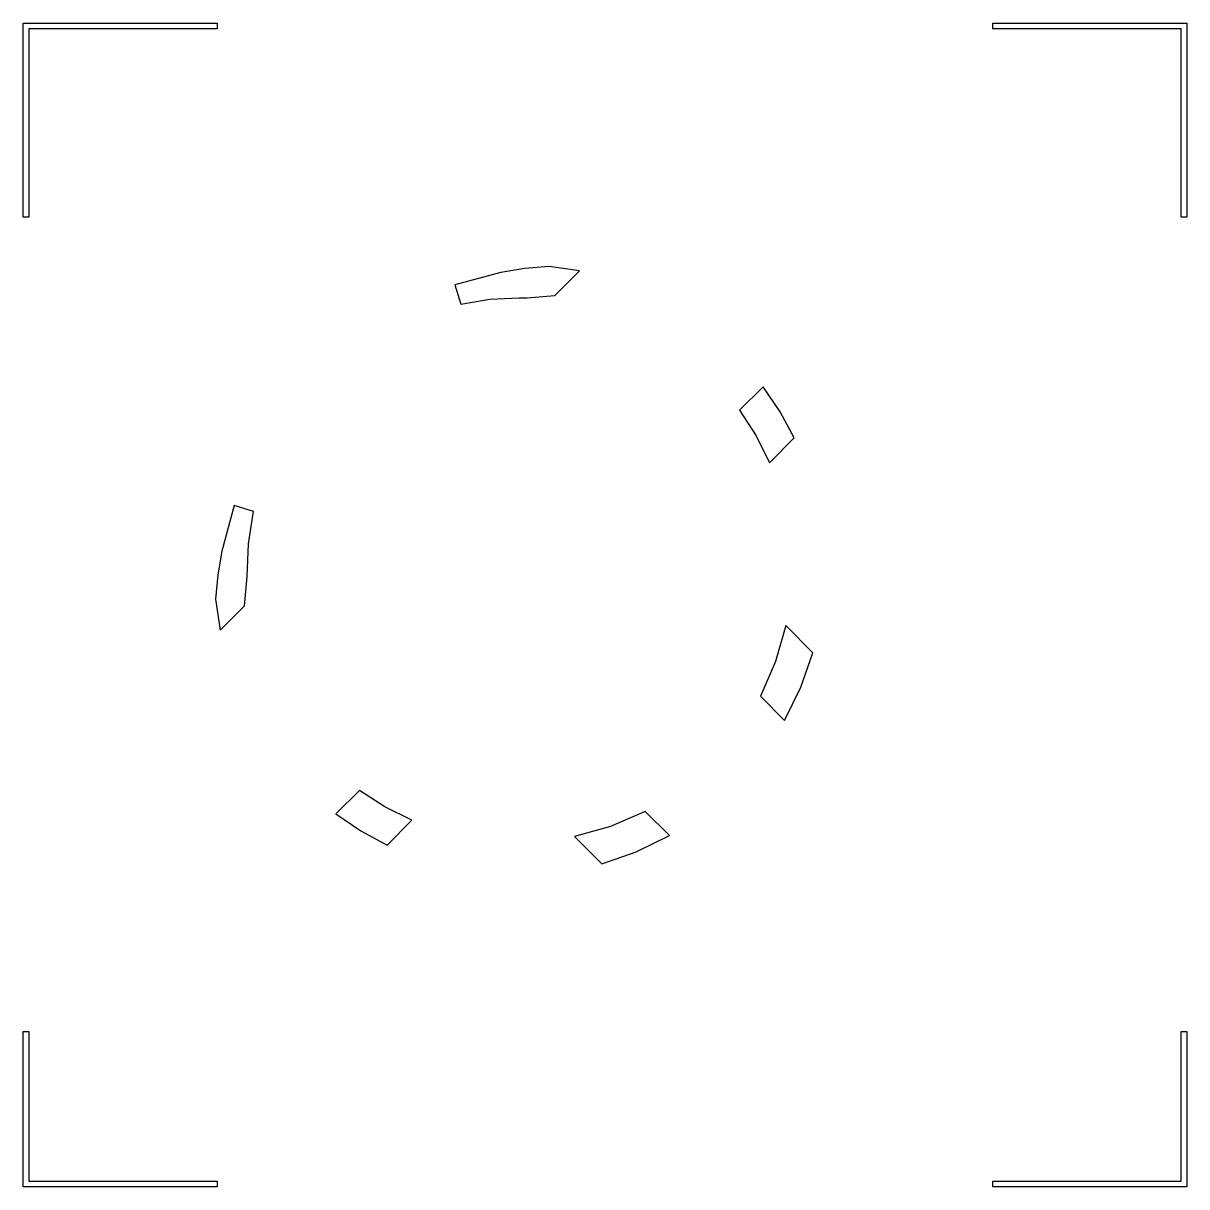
# Model space of a CAD drawing. Extents: x 0 to 6, y 0 to 6.
import ezdxf

# ---------------------------------------------------------------- set-up
doc = ezdxf.new("R2010")
doc.units = 0
doc.layers.add('Layer_1', color=7, linetype='CONTINUOUS')

msp = doc.modelspace()

# ---------------------------------------------------------------- linework, layer by layer
at = {"layer": 'Layer_1', "color": 7}
for points in [[(1.000015, 6.000003), (1.000015, 5.971617), (0.028333, 5.971617), (0.028333, 4.999988), (0, 4.999988), (0, 5.985781), (0, 6.000003), (1.000015, 6.000003), (1.000015, 6.000003)], [(6, 6.000003), (6, 4.999988), (5.971667, 4.999988), (5.971667, 5.971617), (4.999985, 5.971617), (4.999985, 6.000003), (6, 6.000003), (6, 6.000003)], [(1.000015, 5.999999), (1.000015, 5.971614), (0.028332, 5.971614), (0.028332, 4.999984), (0, 4.999984), (0, 5.985778), (0, 5.999999), (1.000015, 5.999999), (1.000015, 5.999999)], [(5.999999, 5.999999), (5.999999, 4.999984), (5.971667, 4.999984), (5.971667, 5.971614), (4.999984, 5.971614), (4.999984, 5.999999), (5.999999, 5.999999), (5.999999, 5.999999)], [(0.028333, 0.799982), (0.028333, 0.028336), (1.000015, 0.028336), (1.000015, 0.000003), (0, 0.000003), (0, 0.799982), (0.028333, 0.799982), (0.028333, 0.799982)], [(0.028332, 0.799979), (0.028332, 0.028332), (1.000015, 0.028332), (1.000015, 0), (0, 0), (0, 0.799979), (0.028332, 0.799979), (0.028332, 0.799979)], [(5.999999, 0.799979), (5.999999, 0), (4.999984, 0), (4.999984, 0.028332), (5.971667, 0.028332), (5.971667, 0.799979), (5.999999, 0.799979), (5.999999, 0.799979)], [(6, 0.799982), (6, 0.000003), (4.999985, 0.000003), (4.999985, 0.028336), (5.971667, 0.028336), (5.971667, 0.799982), (6, 0.799982), (6, 0.799982)]]:
    msp.add_lwpolyline(points, close=True, dxfattribs=at)
for points in [[(2.712917, 4.746484), (2.586843, 4.734832), (2.463382, 4.714755), (2.225424, 4.650628), (2.2564, 4.551795), (2.406146, 4.576336), (2.557311, 4.584648), (2.598321, 4.58338), (2.741693, 4.596334), (2.86836, 4.723003), (2.712917, 4.746485), (2.712917, 4.746484)], [(3.815458, 4.125706), (3.694303, 4.004549), (3.779179, 3.872526), (3.847815, 3.733792), (3.975972, 3.861949), (3.902781, 3.996915), (3.815458, 4.125706), (3.815458, 4.125706)], [(1.087275, 3.513085), (1.023434, 3.277645), (1.003242, 3.155526), (0.991308, 3.030827), (1.014956, 2.869596), (1.140909, 2.995549), (1.154743, 3.146141), (1.160682, 3.314603), (1.186657, 3.481501), (1.087275, 3.513085), (1.087275, 3.513085)], [(3.931765, 2.894015), (3.879731, 2.707956), (3.801623, 2.529111), (3.926363, 2.404371), (4.010205, 2.575557), (4.072049, 2.753731), (3.931765, 2.894015), (3.931765, 2.894015)], [(1.733242, 2.0436), (1.612087, 1.922443), (1.740904, 1.835089), (1.875897, 1.761874), (2.004054, 1.890032), (1.865291, 1.958692), (1.733242, 2.0436), (1.733242, 2.0436)], [(3.20791, 1.935783), (3.028949, 1.857747), (2.842785, 1.805806), (2.983069, 1.665522), (3.16135, 1.727274), (3.332649, 1.811042), (3.20791, 1.935783), (3.20791, 1.935783)]]:
    msp.add_lwpolyline(points, dxfattribs=at)

doc.saveas('drawing.dxf')
